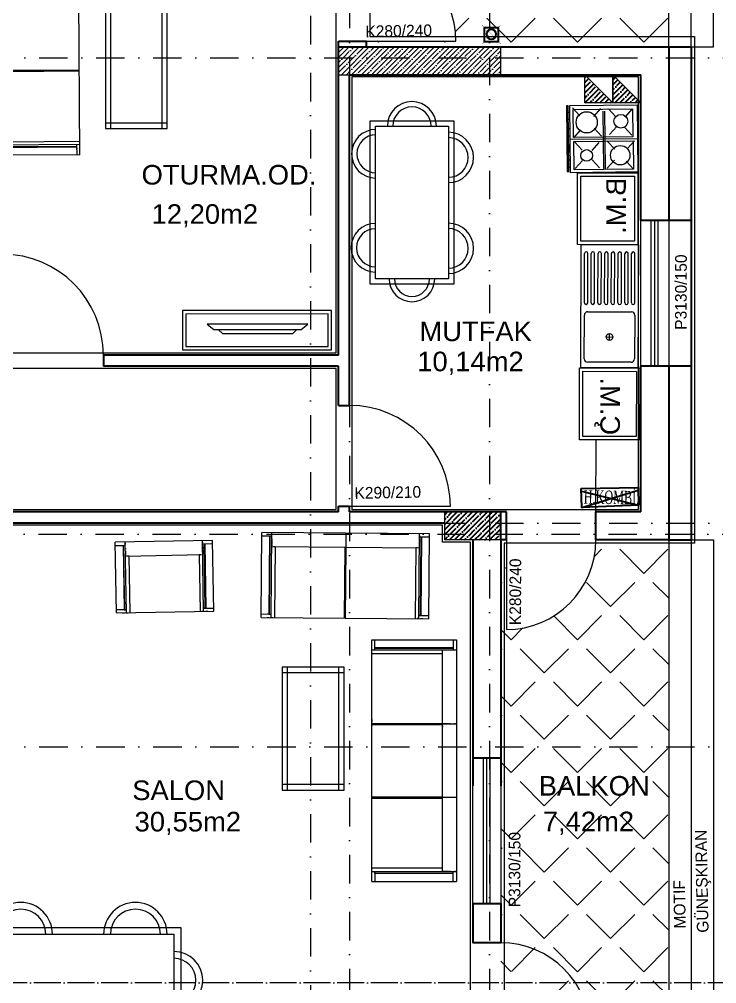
# Model space of a CAD drawing. Header units: millimetres. Extents: x -16104 to 67872, y -88009 to 12107.
# Drawn here: x 30625 to 31248, y -6471 to -5610 of the extents above; entities that cross this region are included whole.
import ezdxf

# ---------------------------------------------------------------- set-up
doc = ezdxf.new("R2010")
doc.units = ezdxf.units.MM
for name, pattern in [('ACAD_ISO04W100', [30, 24, -3, 0, -3]), ('ACAD_ISO07W100', [3, 0, -3]), ('DASHDOTX2', [50.8, 25.4, -12.7, 0, -12.7])]:
    doc.linetypes.add(name, pattern=pattern)
doc.layers.get('0').update_dxf_attribs({"color": 241})
for name, color, linetype, lineweight in [('AKS', 1, 'ACAD_ISO07W100', 5), ('akslar', 144, 'Continuous', 20), ('baca', 46, 'Continuous', 5), ('bacas', 11, 'Continuous', 5), ('balkon', 6, 'Continuous', 5), ('duvar', 123, 'Continuous', 25), ('emsal&kolon', 1, 'Continuous', 5), ('kapı', 3, 'Continuous', 5), ('kolon', 1, 'Continuous', 5), ('OLCU', 54, 'Continuous', 13), ('PASEMCON', 2, 'Continuous', 9), ('pencere', 5, 'Continuous', 5), ('POZ', 36, 'Continuous', 18), ('SıVA', 40, 'Continuous', 9), ('tefriş', 30, 'Continuous', 5), ('ÖLÇÜ', 252, 'Continuous', 20)]:
    doc.layers.add(name, color=color, linetype=linetype, lineweight=lineweight)
doc.layers.add('tarama korıdor', color=33, linetype='Continuous')
doc.styles.add('DIM', font='Txttw.shx', dxfattribs={"width": 0.6})
doc.styles.add('DIN', font='times.ttf', dxfattribs={"width": 0.6})
doc.styles.add('M2', font='stylu.ttf', dxfattribs={"height": 10})
doc.dimstyles.new('50', dxfattribs={"dimscale": 0, "dimtxt": 30, "dimasz": 1, "dimexe": 0, "dimexo": 2, "dimgap": 4, "dimtad": 1, "dimdec": 0, "dimzin": 0, "dimdsep": 46, "dimtxsty": 'DIM', "dimblk1": 'DOT', "dimblk2": 'DOT', "dimsah": 1, "dimcen": 1.5, "dimdle": 3, "dimse1": 1, "dimse2": 1, "dimclrd": 256, "dimclre": 9, "dimclrt": 256, "dimadec": 0, "dimazin": 0, "dimtfac": 0.24, "dimtdec": 0, "dimtix": 1, "dimtmove": 2, "dimatfit": 3, "dimldrblk": 'DOT', "dimfxl": 0, "dimtolj": 1, "dimtzin": 15, "dimarcsym": 0})
pattern_1 = [(45, (14409.383, 0), (-29.63485, 29.63485), [30.48, -11.43]), (135, (14409.383, 0), (-29.63485, -29.63485), [30.48, -11.43])]
pattern_2 = [(45, (18012.7763, -17059.605), (-4.490128, 4.490128), []), (45, (18017.2665, -17059.605), (-4.490128, 4.490128), [7.9375, -1.5875, 0, -1.5875])]

# ---------------------------------------------------------------- blocks, each defined once
blk = doc.blocks.new('DOT')
for p, q in [((0, 15), (0, -15)), ((-2, 0), (0, 0)), ((2, 0), (0, 0))]:
    blk.add_line(p, q)
blk.add_circle((0, 0), 2)
blk = doc.blocks.new('*D7833')
at = {"layer": 'Defpoints', "color": 0, "transparency": 16777216}
for p in [(31044.93, -5234.56), (31054.93, -5269.56), (31044.93, -6316.78)]:
    blk.add_point(p, dxfattribs=at)
at = {"layer": 'OLCU', "lineweight": -2, "transparency": 16777216}
for p, q in [((31043.93, -5234.56), (31042.93, -5234.56)), ((31054.93, -5234.56), (31044.93, -5234.56)), ((31055.93, -5234.56), (31056.93, -5234.56))]:
    blk.add_line(p, q, dxfattribs=at)
blk.add_blockref('DOT', (31044.93, -5234.56), dxfattribs=at)
at = {"layer": 'OLCU', "lineweight": -2, "transparency": 16777216, "rotation": 180}
blk.add_blockref('DOT', (31054.93, -5234.56), dxfattribs=at)
at = {"layer": 'OLCU', "transparency": 16777216, "insert": (31049.93, -5215.56), "char_height": 30, "attachment_point": 5, "style": 'DIM'}
blk.add_mtext('\\A1;10', dxfattribs=at)
blk = doc.blocks.new('ocak')
at = {"layer": 'tefriş', "linetype": 'Continuous'}
for p, q in [((16296.72, -4660.22), (16356.72, -4660.22)), ((16296.72, -4720.22), (16296.72, -4660.22)), ((16300.32, -4664.37), (16325.23, -4664.37)), ((16300.32, -4717.41), (16300.32, -4664.37)), ((16307.53, -4670.9), (16300.32, -4664.37)), ((16316.56, -4671.64), (16323.76, -4665.1)), ((16325.23, -4664.37), (16325.23, -4717.41)), ((16327.06, -4660.22), (16327.06, -4720.22)), ((16336.03, -4669.44), (16328.83, -4662.97)), ((16328.83, -4664.01), (16354.1, -4664.01)), ((16328.83, -4717.05), (16328.83, -4664.01)), ((16346.89, -4670.54), (16354.1, -4664.01)), ((16354.1, -4664.01), (16354.1, -4717.05)), ((16356.72, -4660.22), (16356.72, -4720.22)), ((16299.96, -4685.67), (16307.16, -4679.2)), ((16323.03, -4685), (16315.83, -4678.47)), ((16328.83, -4687.14), (16336.03, -4680.61)), ((16353, -4687.5), (16345.8, -4680.97)), ((16302.09, -4689.27), (16353.36, -4689.27)), ((16302.09, -4690.74), (16353.36, -4690.74)), ((16317.29, -4698.67), (16324.49, -4692.2)), ((16306.79, -4699.04), (16299.59, -4692.57)), ((16337.13, -4700.87), (16329.93, -4694.34)), ((16345.43, -4700.87), (16352.69, -4694.34)), ((16329.56, -4716.01), (16336.76, -4709.54)), ((16353, -4716.01), (16345.8, -4709.54)), ((16298.86, -4717.84), (16306.06, -4711.31)), ((16325.23, -4717.41), (16300.32, -4717.41)), ((16325.59, -4717.11), (16318.39, -4710.58)), ((16354.1, -4717.05), (16328.83, -4717.05)), ((16356.72, -4720.22), (16296.72, -4720.22)), ((16297.03, -4721.75), (16297.03, -4723.21)), ((16355.5, -4721.75), (16297.03, -4721.75)), ((16297.03, -4723.21), (16355.5, -4723.21)), ((16308.93, -4720.28), (16302.83, -4720.28)), ((16302.83, -4720.28), (16302.83, -4722.48)), ((16302.83, -4722.48), (16308.93, -4722.48)), ((16308.93, -4722.48), (16308.93, -4720.28)), ((16317.6, -4720.28), (16317.6, -4722.48)), ((16323.76, -4720.28), (16317.6, -4720.28)), ((16317.6, -4722.48), (16323.76, -4722.48)), ((16323.76, -4722.48), (16323.76, -4720.28)), ((16338.17, -4720.65), (16332.06, -4720.65)), ((16332.06, -4720.65), (16332.06, -4722.84)), ((16332.06, -4722.84), (16338.17, -4722.84)), ((16338.17, -4722.84), (16338.17, -4720.65)), ((16345.43, -4720.28), (16345.43, -4722.48)), ((16351.53, -4720.28), (16345.43, -4720.28)), ((16345.43, -4722.48), (16351.53, -4722.48)), ((16351.53, -4722.48), (16351.53, -4720.28)), ((16355.5, -4723.21), (16355.5, -4721.75))]:
    blk.add_line(p, q, dxfattribs=at).dxf.unprotected_set("ltscale", 0)
for centre, radius in [((16311.31, -4674.81), 6.15), ((16341.58, -4675.72), 8.68), ((16311.86, -4705.33), 9.47), ((16341.46, -4705.69), 5.22)]:
    blk.add_circle(centre, radius, dxfattribs=at).dxf.unprotected_set("ltscale", 0)
blk = doc.blocks.new('öu')
at = {"layer": 'tefriş'}
for points in [[(2090.97, -468.94), (2090.97, -404.72), (2037.16, -404.72), (2037.16, -468.94)], [(2087.97, -465.94), (2087.97, -407.72), (2040.16, -407.72), (2040.16, -465.94)]]:
    blk.add_lwpolyline(points, close=True, dxfattribs=at)
at = {"layer": 'tefriş', "insert": (2047.87, -459.36), "char_height": 17.5, "width": 1076.8413, "attachment_point": 9, "rotation": 270}
blk.add_mtext('{\\fArial|b0|i0|c162|p34;B.M.}', dxfattribs=at)
blk = doc.blocks.new('nb')
at = {"layer": 'tefriş'}
for points in [[(2093.6, -356.31), (2093.6, -292.09), (2039.78, -292.09), (2039.78, -356.31)], [(2090.6, -353.31), (2090.6, -295.09), (2042.78, -295.09), (2042.78, -353.31)]]:
    blk.add_lwpolyline(points, close=True, dxfattribs=at)
at = {"layer": 'tefriş', "insert": (2053.03, -347.96), "char_height": 17.5, "width": 1076.8413, "attachment_point": 9, "rotation": 270}
blk.add_mtext('{\\fArial|b0|i0|c162|p34;Ç.M.}', dxfattribs=at)
blk = doc.blocks.new('new block')
at = {"layer": 'tefriş'}
for p, q in [((1269.85, 5670.26), (1379.85, 5670.26)), ((1269.85, 5619.26), (1269.85, 5670.26)), ((1277.85, 5667.26), (1316.85, 5667.26)), ((1327.85, 5667.26), (1371.85, 5667.26)), ((1379.85, 5670.26), (1379.85, 5619.26)), ((1274.85, 5625.26), (1274.85, 5664.26)), ((1319.85, 5664.26), (1319.85, 5625.26)), ((1327.85, 5664.26), (1371.85, 5664.26)), ((1327.85, 5661.26), (1371.85, 5661.26)), ((1327.85, 5658.26), (1371.85, 5658.26)), ((1327.85, 5655.26), (1371.85, 5655.26)), ((1327.85, 5652.26), (1371.85, 5652.26)), ((1327.85, 5649.26), (1371.85, 5649.26)), ((1294.35, 5644.76), (1300.35, 5644.76)), ((1297.35, 5647.76), (1297.35, 5641.76)), ((1327.85, 5646.26), (1371.85, 5646.26)), ((1327.85, 5643.26), (1371.85, 5643.26)), ((1327.85, 5640.26), (1371.85, 5640.26)), ((1327.85, 5637.26), (1371.85, 5637.26)), ((1327.85, 5634.26), (1371.85, 5634.26)), ((1327.85, 5631.26), (1371.85, 5631.26)), ((1316.85, 5622.26), (1277.85, 5622.26)), ((1327.85, 5628.26), (1371.85, 5628.26)), ((1327.85, 5625.26), (1371.85, 5625.26)), ((1327.85, 5622.26), (1371.85, 5622.26)), ((1379.85, 5619.26), (1269.85, 5619.26))]:
    blk.add_line(p, q, dxfattribs=at)
blk.add_circle((1297.35, 5644.76), 3, dxfattribs=at)
for centre, radius, start, end in [((1277.85, 5664.26), 3, 90, 180), ((1316.85, 5664.26), 3, 0, 90), ((1327.85, 5665.76), 1.5, 90, 270), ((1371.85, 5665.76), 1.5, 270, 90), ((1327.85, 5659.76), 1.5, 90, 270), ((1371.85, 5659.76), 1.5, 270, 90), ((1327.85, 5653.76), 1.5, 90, 270), ((1327.85, 5647.76), 1.5, 90, 270), ((1371.85, 5653.76), 1.5, 270, 90), ((1371.85, 5647.76), 1.5, 270, 90), ((1327.85, 5641.76), 1.5, 90, 270), ((1371.85, 5641.76), 1.5, 270, 90), ((1327.85, 5635.76), 1.5, 90, 270), ((1327.85, 5629.76), 1.5, 90, 270), ((1371.85, 5635.76), 1.5, 270, 90), ((1371.85, 5629.76), 1.5, 270, 90), ((1277.85, 5625.26), 3, 180, 270), ((1316.85, 5625.26), 3, 270, 0), ((1327.85, 5623.76), 1.5, 90, 270), ((1371.85, 5623.76), 1.5, 270, 90)]:
    blk.add_arc(centre, radius, start, end, dxfattribs=at)
blk = doc.blocks.new('sec')
at = {"layer": 'bacas'}
for p, q in [((9731.12, -593.55), (9731.12, -669.3)), ((9731.12, -593.55), (9946.75, -593.55)), ((9731.12, -593.55), (9731.12, -669.3)), ((9736.37, -593.55), (9738.37, -593.55)), ((9736.37, -593.55), (9738.37, -593.55)), ((9739.62, -593.55), (9741.62, -593.55)), ((9739.62, -593.55), (9741.62, -593.55)), ((9740.12, -593.55), (9740.12, -669.3)), ((9740.37, -593.55), (9740.12, -593.55)), ((9740.12, -593.55), (9740.12, -669.3)), ((9740.37, -593.55), (9740.12, -593.55)), ((9743.12, -656.8), (9743.12, -593.55)), ((9743.12, -656.8), (9743.12, -593.55)), ((9797, -593.55), (9946.75, -593.55)), ((9805.56, -593.55), (9805.56, -656.8)), ((9805.56, -593.55), (9805.56, -656.8)), ((9806.12, -669.3), (9806.12, -593.55)), ((9806.12, -669.3), (9806.12, -593.55)), ((9806.62, -593.55), (9806.62, -656.8)), ((9806.62, -593.55), (9806.62, -656.8)), ((9872.37, -593.55), (9870.37, -593.55)), ((9872.37, -593.55), (9870.37, -593.55)), ((9871.18, -593.55), (9871.18, -656.8)), ((9871.62, -593.55), (9871.87, -593.55)), ((9871.62, -593.55), (9871.87, -593.55)), ((9871.87, -593.55), (9871.87, -669.3)), ((9872.25, -593.55), (9872.25, -656.8)), ((9875.62, -593.55), (9873.62, -593.55)), ((9875.62, -593.55), (9873.62, -593.55)), ((9934.26, -656.8), (9934.26, -593.55)), ((9937.83, -593.56), (9937.83, -669.31)), ((9946.83, -593.56), (9946.83, -669.31)), ((9946.83, -593.56), (9946.83, -669.31)), ((9740.12, -596.3), (9731.12, -596.3)), ((9740.12, -596.3), (9731.12, -596.3)), ((9737.12, -596.3), (9736.37, -596.3)), ((9737.12, -596.3), (9736.37, -596.3)), ((9738.12, -666.3), (9738.12, -596.3)), ((9738.12, -596.3), (9739.62, -596.3)), ((9738.12, -666.3), (9738.12, -596.3)), ((9738.12, -596.3), (9739.62, -596.3)), ((9738.37, -596.3), (9738.62, -596.3)), ((9738.37, -596.3), (9738.62, -596.3)), ((9738.62, -596.3), (9738.62, -666.3)), ((9738.62, -596.3), (9738.62, -666.3)), ((9937.75, -596.3), (9946.75, -596.3)), ((9937.75, -596.3), (9946.75, -596.3)), ((9939.33, -596.31), (9939.33, -666.31)), ((9939.33, -596.31), (9939.33, -666.31)), ((9939.83, -666.31), (9939.83, -596.31)), ((9939.83, -666.31), (9939.83, -596.31)), ((9740.12, -656.8), (9871.87, -656.8)), ((9740.12, -656.8), (9740.37, -656.8)), ((9740.12, -656.8), (9937.83, -656.8)), ((9740.12, -656.8), (9740.37, -656.8)), ((9740.12, -657.3), (9740.12, -657.05)), ((9740.12, -657.3), (9740.12, -657.05)), ((9740.12, -657.8), (9740.12, -657.55)), ((9740.12, -657.8), (9740.12, -657.55)), ((9740.12, -658.3), (9740.12, -658.05)), ((9740.12, -658.3), (9740.12, -658.05)), ((9740.12, -658.8), (9740.12, -658.55)), ((9740.12, -658.8), (9740.12, -658.55)), ((9740.12, -659.3), (9740.12, -659.05)), ((9740.12, -659.3), (9740.12, -659.05)), ((9740.12, -659.8), (9740.12, -659.55)), ((9740.12, -659.8), (9740.12, -659.55)), ((9740.12, -660.3), (9740.12, -660.05)), ((9740.12, -660.3), (9740.12, -660.05)), ((9740.12, -661.05), (9740.12, -660.55)), ((9740.12, -661.05), (9740.12, -660.55)), ((9740.12, -661.55), (9740.12, -661.3)), ((9740.12, -661.55), (9740.12, -661.3)), ((9740.12, -662.3), (9740.12, -662.05)), ((9740.12, -662.3), (9740.12, -662.05)), ((9740.12, -663.05), (9740.12, -662.8)), ((9740.12, -663.05), (9740.12, -662.8)), ((9741.62, -656.8), (9743.12, -656.8)), ((9741.62, -656.8), (9743.12, -656.8)), ((9870.37, -656.8), (9868.87, -656.8)), ((9870.37, -656.8), (9868.87, -656.8)), ((9871.87, -656.8), (9871.62, -656.8)), ((9871.87, -656.8), (9871.62, -656.8)), ((9871.87, -657.3), (9871.87, -657.05)), ((9871.87, -657.3), (9871.87, -657.05)), ((9871.87, -657.8), (9871.87, -657.55)), ((9871.87, -657.8), (9871.87, -657.55)), ((9871.87, -658.3), (9871.87, -658.05)), ((9871.87, -658.3), (9871.87, -658.05)), ((9871.87, -658.8), (9871.87, -658.55)), ((9871.87, -658.8), (9871.87, -658.55)), ((9871.87, -659.3), (9871.87, -659.05)), ((9871.87, -659.3), (9871.87, -659.05)), ((9871.87, -659.8), (9871.87, -659.55)), ((9871.87, -659.8), (9871.87, -659.55)), ((9871.87, -660.3), (9871.87, -660.05)), ((9871.87, -660.3), (9871.87, -660.05)), ((9871.87, -661.05), (9871.87, -660.55)), ((9871.87, -661.05), (9871.87, -660.55)), ((9871.87, -661.55), (9871.87, -661.3)), ((9871.87, -661.55), (9871.87, -661.3)), ((9871.87, -662.3), (9871.87, -662.05)), ((9871.87, -662.3), (9871.87, -662.05)), ((9871.87, -663.05), (9871.87, -662.8)), ((9871.87, -663.05), (9871.87, -662.8)), ((9731.12, -666.3), (9740.12, -666.3)), ((9731.12, -666.3), (9740.12, -666.3)), ((9946.83, -669.31), (9731.12, -669.3)), ((9740.12, -663.8), (9740.12, -663.55)), ((9740.12, -663.8), (9740.12, -663.55)), ((9740.12, -667.55), (9740.12, -667.3)), ((9740.12, -667.55), (9740.12, -667.3)), ((9740.12, -668.3), (9740.12, -668.05)), ((9740.12, -668.3), (9740.12, -668.05)), ((9946.83, -669.31), (9797.08, -669.31)), ((9871.87, -663.8), (9871.87, -663.55)), ((9871.87, -663.8), (9871.87, -663.55)), ((9871.87, -667.55), (9871.87, -667.3)), ((9871.87, -667.55), (9871.87, -667.3)), ((9871.87, -668.3), (9871.87, -668.05)), ((9871.87, -668.3), (9871.87, -668.05)), ((9946.83, -666.31), (9937.83, -666.31)), ((9946.83, -666.31), (9937.83, -666.31))]:
    blk.add_line(p, q, dxfattribs=at)
blk = doc.blocks.new('NEWBLOCK5')
at = {"layer": 'bacas'}
for p, q in [((1.4704, -0.1965), (0.3729, -0.1965)), ((0.3729, -0.1965), (0.3729, -0.749)), ((0.3729, -0.2465), (1.4704, -0.2465)), ((0.4229, -0.1965), (0.4229, -0.749)), ((1.4204, -0.1965), (1.4204, -0.749)), ((1.4704, -0.749), (1.4704, -0.1965)), ((1.4704, -0.7015), (0.3729, -0.7015)), ((0.3729, -0.749), (1.4704, -0.749))]:
    blk.add_line(p, q, dxfattribs=at)
blk = doc.blocks.new('NEWBLOCK4')
at = {"layer": 'bacas'}
for p, q in [((-0.8505, 0.5894), (-0.8505, 2.0869)), ((-0.093, 2.0869), (-0.8505, 2.0869)), ((-0.8205, 2.0869), (-0.8205, 1.9969)), ((-0.1205, 1.9969), (-0.1205, 2.0869)), ((-0.093, 2.0869), (-0.093, 0.5894)), ((-0.093, 1.9969), (-0.8505, 1.9969)), ((-0.8405, 1.9969), (-0.838, 1.9969)), ((-0.833, 1.9969), (-0.8305, 1.9969)), ((-0.8205, 2.0169), (-0.1205, 2.0169)), ((-0.1205, 2.0119), (-0.8205, 2.0119)), ((-0.7955, 1.9969), (-0.793, 1.9969)), ((-0.788, 1.9969), (-0.7855, 1.9969)), ((-0.7805, 1.9969), (-0.778, 1.9969)), ((-0.773, 1.9969), (-0.7705, 1.9969)), ((-0.768, 1.9969), (-0.763, 1.9969)), ((-0.7605, 1.9969), (-0.758, 1.9969)), ((-0.7555, 1.9969), (-0.753, 1.9969)), ((-0.7505, 1.9969), (-0.748, 1.9969)), ((-0.7455, 1.9969), (-0.743, 1.9969)), ((-0.7405, 1.9969), (-0.738, 1.9969)), ((-0.7355, 1.9969), (-0.733, 1.9969)), ((-0.7305, 1.9969), (-0.728, 1.9969)), ((-0.7255, 1.9969), (-0.7255, 0.6794)), ((-0.7255, 1.9969), (-0.7255, 1.9944)), ((-0.7255, 1.9819), (-0.7255, 1.9669)), ((-0.1205, 2.0269), (-0.1205, 2.0344)), ((-0.1205, 2.0169), (-0.1205, 2.0019)), ((-0.1205, 2.0144), (-0.1205, 2.0119)), ((-0.093, 2.0344), (-0.093, 2.0144)), ((-0.093, 2.0019), (-0.093, 1.9819)), ((-0.093, 1.9944), (-0.093, 1.9969)), ((-0.7255, 1.9669), (-0.093, 1.9669)), ((-0.8505, 1.3369), (-0.093, 1.3369)), ((-0.093, 1.3425), (-0.7255, 1.3425)), ((-0.093, 1.3319), (-0.7255, 1.3319)), ((-0.7255, 0.6944), (-0.7255, 0.7094)), ((-0.7255, 0.7094), (-0.093, 0.7094)), ((-0.093, 0.6744), (-0.093, 0.6944)), ((-0.093, 0.6794), (-0.8505, 0.6794)), ((-0.8405, 0.6794), (-0.838, 0.6794)), ((-0.833, 0.6794), (-0.8305, 0.6794)), ((-0.8205, 0.5894), (-0.8205, 0.6794)), ((-0.1205, 0.6644), (-0.8205, 0.6644)), ((-0.8205, 0.6594), (-0.1205, 0.6594)), ((-0.7955, 0.6794), (-0.793, 0.6794)), ((-0.788, 0.6794), (-0.7855, 0.6794)), ((-0.7805, 0.6794), (-0.778, 0.6794)), ((-0.773, 0.6794), (-0.7705, 0.6794)), ((-0.768, 0.6794), (-0.763, 0.6794)), ((-0.7605, 0.6794), (-0.758, 0.6794)), ((-0.7555, 0.6794), (-0.753, 0.6794)), ((-0.7505, 0.6794), (-0.748, 0.6794)), ((-0.7455, 0.6794), (-0.743, 0.6794)), ((-0.7405, 0.6794), (-0.738, 0.6794)), ((-0.7355, 0.6794), (-0.733, 0.6794)), ((-0.7305, 0.6794), (-0.728, 0.6794)), ((-0.7255, 0.6794), (-0.7255, 0.6819)), ((-0.1205, 0.6794), (-0.1205, 0.5894)), ((-0.1205, 0.6594), (-0.1205, 0.6744)), ((-0.1205, 0.6619), (-0.1205, 0.6644)), ((-0.1205, 0.6494), (-0.1205, 0.6419)), ((-0.093, 0.6819), (-0.093, 0.6794)), ((-0.093, 0.6419), (-0.093, 0.6619)), ((-0.093, 0.5894), (-0.8505, 0.5894))]:
    blk.add_line(p, q, dxfattribs=at)
blk = doc.blocks.new('tekli.')
at = {"layer": 'bacas'}
for p, q in [((43.44, 0), (-43.44, 0)), ((-43.44, 0), (-43.44, -63.16)), ((-38.19, 0), (-36.19, 0)), ((-34.94, 0), (-32.94, 0)), ((-34.19, 0), (-34.44, 0)), ((-34.44, 0), (-34.44, -63.16)), ((-31.44, -50.66), (-31.44, 0)), ((31.44, -50.66), (31.44, 0)), ((34.94, 0), (32.94, 0)), ((34.19, 0), (34.44, 0)), ((34.44, 0), (34.44, -63.16)), ((38.19, 0), (36.19, 0)), ((43.44, 0), (43.44, -63.16)), ((-34.44, -2.75), (-43.44, -2.75)), ((-37.44, -2.75), (-38.19, -2.75)), ((-36.44, -60.16), (-36.44, -2.75)), ((-36.44, -2.75), (-34.94, -2.75)), ((-36.19, -2.75), (-35.94, -2.75)), ((-35.94, -2.75), (-35.94, -60.16)), ((34.44, -2.75), (43.44, -2.75)), ((36.44, -2.75), (34.94, -2.75)), ((35.94, -2.75), (35.94, -60.16)), ((36.19, -2.75), (35.94, -2.75)), ((36.44, -60.16), (36.44, -2.75)), ((37.44, -2.75), (38.19, -2.75)), ((34.44, -50.66), (-34.44, -50.66)), ((-34.44, -50.66), (-34.19, -50.66)), ((-34.44, -51.16), (-34.44, -50.91)), ((-34.44, -51.66), (-34.44, -51.41)), ((-32.94, -50.66), (-31.44, -50.66)), ((32.94, -50.66), (31.44, -50.66)), ((34.44, -50.66), (34.19, -50.66)), ((34.44, -51.16), (34.44, -50.91)), ((34.44, -51.66), (34.44, -51.41)), ((-43.44, -60.16), (-34.44, -60.16)), ((-34.44, -52.16), (-34.44, -51.91)), ((-34.44, -52.66), (-34.44, -52.41)), ((-34.44, -53.16), (-34.44, -52.91)), ((-34.44, -53.66), (-34.44, -53.41)), ((-34.44, -54.16), (-34.44, -53.91)), ((-34.44, -54.91), (-34.44, -54.41)), ((-34.44, -55.41), (-34.44, -55.16)), ((-34.44, -56.16), (-34.44, -55.91)), ((-34.44, -56.91), (-34.44, -56.66)), ((-34.44, -57.66), (-34.44, -57.41)), ((34.44, -52.16), (34.44, -51.91)), ((34.44, -52.66), (34.44, -52.41)), ((34.44, -53.16), (34.44, -52.91)), ((34.44, -53.66), (34.44, -53.41)), ((34.44, -54.16), (34.44, -53.91)), ((34.44, -54.91), (34.44, -54.41)), ((34.44, -55.41), (34.44, -55.16)), ((34.44, -56.16), (34.44, -55.91)), ((34.44, -56.91), (34.44, -56.66)), ((34.44, -57.66), (34.44, -57.41)), ((43.44, -60.16), (34.44, -60.16)), ((-43.44, -63.16), (43.44, -63.16)), ((-34.44, -61.41), (-34.44, -61.16)), ((-34.44, -62.16), (-34.44, -61.91)), ((34.44, -61.41), (34.44, -61.16)), ((34.44, -62.16), (34.44, -61.91))]:
    blk.add_line(p, q, dxfattribs=at)
blk = doc.blocks.new('rb')
at = {"layer": 'tefriş'}
for points in [[(1548.4, 487.07), (1595.5, 487.07), (1595.5, 394.92), (1548.4, 394.92)], [(1551.4, 484.07), (1592.5, 484.07), (1592.5, 397.92), (1551.4, 397.92)]]:
    blk.add_lwpolyline(points, close=True, dxfattribs=at)
for centre, radius, start, end in [((1571.95, 484.07), 12.83, 0, 180), ((1571.95, 484.07), 9.83, 0, 180), ((1551.4, 466.84), 14.18, 90, 270), ((1551.4, 466.84), 11.18, 90, 270), ((1592.5, 466.49), 13.72, 270, 90), ((1592.5, 466.49), 10.72, 270, 90), ((1551.4, 415.62), 14.18, 90, 270), ((1551.4, 415.62), 11.18, 90, 270), ((1592.29, 413.54), 13.72, 270, 90), ((1592.29, 413.54), 10.72, 270, 90), ((1571.95, 397.92), 13.83, 180, 0), ((1571.95, 397.92), 10.83, 180, 0)]:
    blk.add_arc(centre, radius, start, end, dxfattribs=at)
blk = doc.blocks.new('DFG')
at = {"layer": 'tefriş'}
for points in [[(38169.15, -3228.78), (38169.11, -3095.78), (38204.11, -3095.77), (38204.15, -3228.77)], [(38172.15, -3225.78), (38172.11, -3098.78), (38201.11, -3098.77), (38201.15, -3225.77)], [(38187.31, -3200.75), (38187.26, -3122.74), (38191.96, -3116.74), (38192.02, -3206.74)]]:
    blk.add_lwpolyline(points, close=True, dxfattribs=at)
blk.add_lwpolyline([(38187.26, -3126.64), (38183.36, -3130.59), (38183.41, -3192.9), (38187.31, -3196.85)], dxfattribs=at)
blk = doc.blocks.new('A$C412C2498')
at = {"color": 5, "const_width": 0.6}
for points in [[(3.6, 24.3), (0.2, 27)], [(23.8, 24.3), (27.3, 27)], [(3.6, 3), (0.2, 0.2)], [(23.8, 3), (27.3, 0.2)]]:
    blk.add_lwpolyline(points, dxfattribs=at)
at = {"color": 5}
blk.add_lwpolyline([(23.8, 24.3), (3.6, 24.3), (3.6, 3), (23.8, 3)], close=True, dxfattribs=at)
at = {"const_width": 0.1}
for points in [[(6.7, 12.2), (14.6, 20.2)], [(6.8, 14.5), (12.4, 20.1)], [(7.1, 10.4), (16.4, 19.7)], [(7.9, 9.1), (17.8, 19)], [(8.8, 8), (18.9, 18.1)], [(10, 7.1), (19.8, 16.9)], [(11.3, 6.4), (20.4, 15.6)], [(13, 6), (20.8, 13.8)], [(14.8, 6.1), (20.8, 12.1)], [(17.4, 7), (19.8, 9.4)]]:
    blk.add_lwpolyline(points, dxfattribs=at)
blk.add_circle((13.7, 13.1), 7.12)
blk = doc.blocks.new('A$C5E2C1EC0')
at = {"xscale": 0.6105719971092185, "yscale": 0.6105719971092185, "zscale": 0.6105719971092185}
blk.add_blockref('A$C412C2498', (0, 0), dxfattribs=at)
blk = doc.blocks.new('ae')
at = {"layer": 'duvar'}
for p, q in [((75773.51, -20952.17), (75824.86, -20963.16)), ((75774.14, -20966.63), (75824.26, -20949.94))]:
    blk.add_line(p, q, dxfattribs=at)
blk.add_lwpolyline([(75773.26, -20949.63), (75824.12, -20947.34), (75824.86, -20963.16), (75774.14, -20966.63)], close=True, dxfattribs=at)
at = {"layer": 'PASEMCON', "color": 7, "style": 'DIN', "width": 0.6}
blk.add_text('H.KOMBİ.', height=12.004, rotation=0.66441, dxfattribs=at).set_placement((75775.83, -20963.19))

msp = doc.modelspace()

# ---------------------------------------------------------------- hatches: boundary and pattern name
h = msp.add_hatch()
h.set_pattern_fill('ANSI35,_O', color=256)
h.set_pattern_definition(pattern_2)
h.paths.add_polyline_path([(31044.93, -6049.87), (31004.93, -6049.87), (31004.93, -6059.87), (31044.93, -6059.87)])
h.paths.add_polyline_path([(31054.93, -6049.87), (31044.93, -6049.87), (31044.93, -6059.87), (31054.93, -6059.87)])
h.paths.add_polyline_path([(31054.93, -6059.87), (31044.93, -6059.87), (31044.93, -6074.87), (31054.93, -6074.87)])
h.paths.add_polyline_path([(31044.93, -6059.87), (31004.93, -6059.87), (31004.93, -6074.87), (31044.93, -6074.87)])
at = {"layer": 'duvar'}
h = msp.add_hatch(dxfattribs=at)
h.set_pattern_fill('ANSI35,_O', color=256)
h.set_pattern_definition(pattern_2)
h.paths.add_polyline_path([(31156.93, -5661.56), (31154.93, -5661.56), (31154.93, -5684.56), (31177.93, -5684.56), (31177.93, -5682.56)])
h.paths.add_polyline_path([(31131.93, -5661.56), (31129.93, -5661.56), (31129.93, -5684.56), (31154.93, -5684.56)])
at = {"layer": 'kolon'}
h = msp.add_hatch(dxfattribs=at)
h.set_pattern_fill('ANSI35,_O', color=256)
h.set_pattern_definition(pattern_2)
h.paths.add_polyline_path([(31054.93, -5634.56), (31044.93, -5634.56), (31044.93, -5644.57), (31054.93, -5644.57)])
h.paths.add_polyline_path([(31054.93, -5644.57), (31044.93, -5644.57), (31044.93, -5659.56), (31054.93, -5659.56)])
h.paths.add_polyline_path([(31044.93, -5659.56), (31044.93, -5644.57), (30919.93, -5644.57), (30919.93, -5659.56)])
h.paths.add_polyline_path([(31044.93, -5644.57), (31044.93, -5634.56), (30919.93, -5634.56), (30919.93, -5644.57)])
h.paths.add_polyline_path([(30909.93, -5644.57), (30919.93, -5644.57), (30919.93, -5634.56), (30909.93, -5634.56)])
h.paths.add_polyline_path([(30909.93, -5659.56), (30919.93, -5659.56), (30919.93, -5644.57), (30909.93, -5644.57)])
at = {"layer": 'ÖLÇÜ'}
h = msp.add_hatch(dxfattribs=at)
h.set_pattern_fill('ANGLE,_O', color=256, scale=6, angle=45)
h.set_pattern_definition(pattern_1)
h.paths.add_polyline_path([(31204.93, -5484.56), (31044.93, -5484.56), (31044.93, -5634.56), (31054.93, -5634.56), (31204.93, -5634.56)])
h.paths.add_polyline_path([(31044.93, -5484.56), (30934.93, -5484.56), (30934.93, -5549.56, -0.414214), (31014.93, -5629.56), (30934.93, -5629.56), (30934.93, -5634.56), (31044.93, -5634.56)])
h.paths.add_polyline_path([(31027.49, -5567.29), (31116.18, -5567.29), (31116.18, -5597.07), (31027.49, -5597.07)], flags=9)
h.paths.add_polyline_path([(31025.39, -5540.87), (31129.53, -5540.87), (31129.53, -5567.73), (31025.39, -5567.73)], flags=9)
h = msp.add_hatch(dxfattribs=at)
h.set_pattern_fill('ANGLE,_O', color=256, scale=6, angle=45)
h.set_pattern_definition(pattern_1)
h.paths.add_polyline_path([(31204.93, -6074.87), (31139.93, -6074.87, -0.079624), (31135.92, -6099.87), (31204.93, -6099.87)])
h.paths.add_polyline_path([(31204.93, -6099.87), (31135.92, -6099.87, -0.323907), (31059.93, -6154.87), (31059.93, -6099.87), (31054.93, -6099.87), (31054.93, -6279.56), (31204.93, -6279.56)])
h.paths.add_polyline_path([(31204.93, -6279.56), (31054.93, -6279.56), (31054.93, -6294.56), (31054.93, -6424.56), (31054.93, -6459.56, -0.131404), (31094.86, -6470.24), (31204.93, -6470.24)])
h.paths.add_polyline_path([(31204.93, -6470.24), (31094.86, -6470.24, -0.268211), (31134.93, -6539.56), (31054.93, -6539.56), (31054.93, -6559.56), (31204.93, -6559.56)])
h.paths.add_polyline_path([(31204.93, -6559.56), (31054.93, -6559.56), (31054.93, -6569.56), (31204.93, -6569.56)])
h.paths.add_polyline_path([(31076.64, -6405.89), (31076.9, -6315.4), (31059.13, -6315.35), (31058.87, -6405.84)], flags=24)
h.paths.add_polyline_path([(31088.09, -6312.84), (31175.94, -6312.84), (31175.94, -6342.62), (31088.09, -6342.62)], flags=24)
h.paths.add_polyline_path([(31088.26, -6280.95), (31192.4, -6280.95), (31192.4, -6307.81), (31088.26, -6307.81)], flags=24)

# ---------------------------------------------------------------- linework, layer by layer
at = {"layer": 'AKS', "color": 1, "linetype": 'ACAD_ISO04W100'}
msp.add_line((31324.11, -6470.24), (28715.76, -6470.24), dxfattribs=at)
at = {"layer": 'akslar', "linetype": 'DASHDOTX2'}
for p, q in [((30919.93, -5134.56), (30919.93, -7944.06)), ((31044.93, -5134.56), (31044.93, -7944.06)), ((30884.93, -5149.04), (30884.93, -7958.54)), ((28504.81, -5644.57), (31554.81, -5644.57)), ((28504.93, -6059.87), (31554.93, -6059.87)), ((29929.43, -6069.87), (31554.93, -6069.87)), ((28504.93, -6259.56), (31554.93, -6259.56))]:
    msp.add_line(p, q, dxfattribs=at)
at = {"layer": 'baca'}
for points in [[(31129.93, -5659.56), (31154.93, -5659.56), (31154.93, -5684.56), (31129.93, -5684.56), (31129.93, -5659.56), (31154.93, -5684.56)], [(31154.93, -5659.56), (31179.93, -5659.56), (31179.93, -5684.56), (31154.93, -5684.56), (31154.93, -5659.56), (31179.93, -5684.56)]]:
    msp.add_lwpolyline(points, dxfattribs=at)
at = {"layer": 'balkon'}
for p, q in [((31244.93, -5634.56), (31244.93, -5444.56)), ((31224.93, -5634.56), (31224.93, -5464.56)), ((31204.93, -5634.56), (31204.93, -5484.56)), ((31224.93, -5634.56), (31244.93, -5634.56)), ((31204.93, -6074.87), (31204.93, -6569.56)), ((31224.93, -6074.87), (31224.93, -6589.56)), ((31224.93, -6074.87), (31244.93, -6074.87)), ((31244.93, -6074.87), (31244.93, -6609.56))]:
    msp.add_line(p, q, dxfattribs=at)
at = {"layer": 'duvar'}
for p, q in [((30909.93, -5909.87), (30909.93, -5629.56)), ((30909.93, -5909.87), (30909.93, -5629.56)), ((30909.93, -5629.56), (30934.93, -5629.56)), ((30934.93, -5634.56), (30934.93, -5629.56)), ((30909.93, -5634.56), (30934.93, -5634.56)), ((30934.93, -5634.56), (31204.93, -5634.56)), ((31204.93, -5634.56), (31204.93, -5789.72)), ((31204.93, -5634.56), (31224.93, -5634.56)), ((31224.93, -5634.56), (31224.93, -5789.72)), ((30919.93, -5659.56), (31179.93, -5659.56)), ((30919.93, -5954.87), (30919.93, -5659.56)), ((31179.93, -5789.72), (31179.93, -5659.56)), ((31224.93, -5789.72), (31179.93, -5789.72)), ((31224.93, -5789.72), (31224.93, -5919.72)), ((30909.93, -5909.87), (30699.93, -5909.87)), ((30699.93, -5909.87), (30699.93, -5919.87)), ((30909.93, -5919.87), (30699.93, -5919.87)), ((30909.93, -5929.87), (30909.93, -5919.87)), ((30909.93, -5954.87), (30909.93, -5919.87)), ((30909.93, -5929.87), (30909.93, -5919.87)), ((31179.93, -6049.87), (31179.93, -5919.72)), ((31224.93, -5919.72), (31179.93, -5919.72)), ((31204.93, -5919.72), (31204.93, -6074.87)), ((31224.93, -5919.72), (31224.93, -6074.87)), ((30909.93, -5954.87), (30919.93, -5954.87)), ((30909.93, -6049.87), (30519.93, -6049.87)), ((30909.93, -6049.87), (30909.93, -6044.87)), ((30909.93, -6044.87), (30919.93, -6044.87)), ((30919.93, -6049.87), (30919.93, -6044.87)), ((31059.93, -6049.87), (30919.93, -6049.87)), ((31054.93, -6074.87), (31054.93, -6049.87)), ((31059.93, -6074.87), (31059.93, -6049.87)), ((31179.93, -6049.87), (31139.93, -6049.87)), ((31139.93, -6074.87), (31139.93, -6049.87)), ((31004.93, -6059.87), (30519.93, -6059.87)), ((31029.93, -6074.87), (31029.93, -6294.56)), ((31054.93, -6074.87), (31054.93, -6294.56)), ((31059.93, -6074.87), (31054.93, -6074.87)), ((31059.93, -6074.87), (31054.93, -6074.87)), ((31204.93, -6074.87), (31139.93, -6074.87)), ((31204.93, -6074.87), (31139.93, -6074.87)), ((31204.93, -6074.87), (31224.93, -6074.87)), ((31029.93, -6269.56), (31054.93, -6269.56)), ((31029.93, -6399.56), (31029.93, -6434.56)), ((31029.93, -6399.56), (31054.93, -6399.56)), ((31054.93, -6399.56), (31054.93, -6434.56)), ((31029.93, -6424.56), (31029.93, -6434.56)), ((31054.93, -6424.56), (31054.93, -6434.56)), ((31054.93, -6434.56), (31029.93, -6434.56))]:
    msp.add_line(p, q, dxfattribs=at)
at = {"layer": 'emsal&kolon'}
for points in [[(30909.93, -5634.56), (30909.93, -5659.56), (31054.93, -5659.56), (31054.93, -5634.56), (30909.93, -5634.56)], [(31004.93, -6074.87), (31004.93, -6049.87), (31054.93, -6049.87), (31054.93, -6074.87), (31004.93, -6074.87)]]:
    msp.add_lwpolyline(points, dxfattribs=at)
at = {"layer": 'kapı'}
for p, q in [((30934.93, -5629.56), (31014.93, -5629.56)), ((30919.93, -6044.87), (31009.93, -6044.87)), ((31059.93, -6074.87), (31059.93, -6154.87))]:
    msp.add_line(p, q, dxfattribs=at)
for centre, radius, start, end in [((30934.93, -5629.56), 80, 0, 90), ((30609.93, -5909.87), 90, 0, 90), ((30919.93, -6044.87), 90, 0, 90), ((31059.93, -6074.87), 80, 270, 0), ((31054.93, -6514.56), 80, 0, 90)]:
    msp.add_arc(centre, radius, start, end, dxfattribs=at)
at = {"layer": 'pencere'}
for p, q in [((31179.93, -5919.72), (31179.93, -5789.72)), ((31189.43, -5919.72), (31189.43, -5789.72)), ((31192.43, -5919.72), (31192.43, -5789.72)), ((31195.43, -5919.72), (31195.43, -5789.72)), ((31204.93, -5789.72), (31204.93, -5919.72)), ((31029.93, -6399.56), (31029.93, -6269.56)), ((31039.43, -6399.56), (31039.43, -6269.56)), ((31042.43, -6399.56), (31042.43, -6269.56)), ((31045.43, -6399.56), (31045.43, -6269.56)), ((31054.93, -6269.56), (31054.93, -6399.56)), ((31029.93, -6424.56), (31029.93, -6294.56)), ((31054.93, -6294.56), (31054.93, -6424.56))]:
    msp.add_line(p, q, dxfattribs=at)
at = {"layer": 'SıVA'}
for points in [[(30594.93, -6842.56), (30594.93, -7357.06), (30459.93, -7357.06), (30459.93, -7617.06), (29677.93, -7617.06), (29677.93, -7447.06), (29457.93, -7447.06), (29457.93, -6592.56), (28995.93, -6592.56), (28995.93, -6077.87), (28825.93, -6077.87), (28825.93, -5625.56), (29115.93, -5625.56), (29115.93, -5455.56), (30937.93, -5455.56), (30937.93, -5625.56), (31227.93, -5625.56), (31227.93, -6077.87), (31057.93, -6077.87), (31057.93, -6572.56), (30897.93, -6572.56), (30897.93, -6842.56)], [(30606.93, -5511.56), (30606.93, -5907.87), (30699.93, -5907.87), (30907.93, -5907.87), (30907.93, -5629.56), (30907.93, -5549.56), (30907.93, -5511.56)], [(30921.93, -5661.56), (30921.93, -5954.87), (30921.93, -6047.87), (31059.93, -6047.87), (31177.93, -6047.87), (31177.93, -5661.56)], [(30907.93, -5921.87), (30699.93, -5921.87), (30474.93, -5921.87), (30339.93, -5921.87), (30246.93, -5921.87), (30246.93, -6004.87), (30246.93, -6087.87), (30286.93, -6087.87), (30286.93, -6184.87), (30286.93, -6247.56), (30412.93, -6247.56), (30412.93, -6207.56), (30412.93, -6207.56), (30412.93, -6047.87), (30519.93, -6047.87), (30907.93, -6047.87)], [(30431.93, -6247.56), (30431.74, -6301.56), (30426.93, -6301.56), (30426.93, -6517.56), (30431.93, -6517.56), (30431.93, -6542.56), (31027.93, -6542.56), (31027.93, -6459.56), (31027.93, -6076.87), (31002.93, -6076.87), (31002.93, -6061.87), (30519.93, -6061.87), (30426.93, -6061.87), (30426.93, -6207.56), (30426.93, -6207.56), (30426.69, -6247.56)]]:
    msp.add_lwpolyline(points, close=True, dxfattribs=at)
at = {"layer": 'ÖLÇÜ'}
msp.add_line((31139.93, -6049.87), (31140.04, -5985.63), dxfattribs=at)

# ---------------------------------------------------------------- block references
at = {"ltscale": 50, "xscale": -1, "rotation": 180}
msp.add_blockref('A$C5E2C1EC0', (31038.23, -5615.48), dxfattribs=at)
at = {"layer": 'duvar', "rotation": 90}
msp.add_blockref('sec', (30346.15, -16110.97), dxfattribs=at)
at = {"layer": 'pencere'}
for p, xscale, yscale, zscale, rotation in [((33465.55, -5075.15), 1.583999999998923, 1.583999999998923, 1.583999999998923, 180), ((29794.89, -3324.15), 2, 2, 2, 270)]:
    msp.add_blockref('rb', p, dxfattribs=dict(at, xscale=xscale, yscale=yscale, zscale=zscale, rotation=rotation))
at = {"layer": 'pencere', "xscale": -1}
for name, p, rotation in [('öu', (33214.89, -5344), 359.9547240069688), ('nb', (29084.9, -6274.13), 179.8998813757557)]:
    msp.add_blockref(name, p, dxfattribs=dict(at, rotation=rotation))
at = {"layer": 'SıVA', "rotation": 358.4194354776885}
msp.add_blockref('ae', (-44039.79, 17002.83), dxfattribs=at)
at = {"layer": 'tarama korıdor', "xscale": -1, "rotation": 270.0586309656333}
msp.add_blockref('DFG', (34038.54, -44071.05), dxfattribs=at)
at = {"layer": 'tefriş', "yscale": 100, "zscale": 100}
for name, p, xscale, rotation in [('NEWBLOCK4', (30686.74, -5522.26), -99.99999999999491, 180.4047079229011), ('NEWBLOCK5', (30682.07, -5744.82), 100, 90), ('NEWBLOCK4', (31049.48, -6155.06), -99.99999999999761, 89.5214883701798), ('NEWBLOCK5', (30934.69, -6151.22), 100, 270)]:
    msp.add_blockref(name, p, dxfattribs=dict(at, xscale=xscale, rotation=rotation))
at = {"layer": 'tefriş'}
for name, p, rotation in [('ocak', (35654, 10661.47), 270.6419649689027), ('new block', (36792.09, -7211.43), 89.79349343365935), ('tekli.', (30755.08, -6139.32), 181.0149228041533)]:
    msp.add_blockref(name, p, dxfattribs=dict(at, rotation=rotation))

# ---------------------------------------------------------------- texts
at = {"layer": 'emsal&kolon', "char_height": 17.5, "width": 1076.8413}
for s, insert, attachment_point in [('{\\fArial|b0|i0|c162|p34;OTURMA.OD.}', (30890.26, -5757.91), 9), ('{\\fArial|b0|i0|c162|p34;12,20m2}', (30743.03, -5795.97), 7), ('{\\fArial|b0|i0|c162|p34;MUTFAK}', (31082.76, -5897.67), 9), ('{\\fArial|b0|i0|c162|p34;10,14m2}', (30980.32, -5927.6), 7), ('{\\fArial|b0|i0|c162|p34;SALON}', (30808.64, -6307.41), 9), ('{\\fArial|b0|i0|c162|p34;BALKON}', (31188.02, -6303.43), 9), ('{\\fArial|b0|i0|c162|p34;30,55m2}', (30727.82, -6338.43), 7), ('{\\fArial|b0|i0|c162|p34;7,42m2}', (31092.47, -6338.24), 7)]:
    msp.add_mtext(s, dxfattribs=dict(at, insert=insert, attachment_point=attachment_point))
at = {"layer": 'POZ', "style": 'M2', "flags": 4}
for tag, p, rotation in [('K280/240', (30934.08, -5626.21), 1.13919), ('P3130/150', (31220.95, -5887.35), 89.83596), ('K290/210', (30924.37, -6038.3), 1.13919), ('K280/240', (31073.05, -6151.05), 89.83596), ('P3130/150', (31072.32, -6402.92), 89.83596), ('GÜNEŞKIRAN', (31240.62, -6425.48), 91.13919), ('MOTIF', (31220.25, -6421.75), 91.13919)]:
    msp.add_attdef(tag, p, 'K1 80/210', height=10.4, rotation=rotation, dxfattribs=at)

# ---------------------------------------------------------------- dimensions: what is measured, and where the dimension line sits
at = {"layer": 'OLCU'}
dim = msp.add_linear_dim(base=(31044.93, -5234.56), p1=(31054.93, -5269.56), p2=(31044.93, -6316.78), dimstyle='50', override={"dimscale": 1}, dxfattribs=at)
dim.commit()
dim.dimension.update_dxf_attribs({"geometry": '*D7833', "text_midpoint": (31049.93, -5215.56)})

doc.saveas('drawing.dxf')
